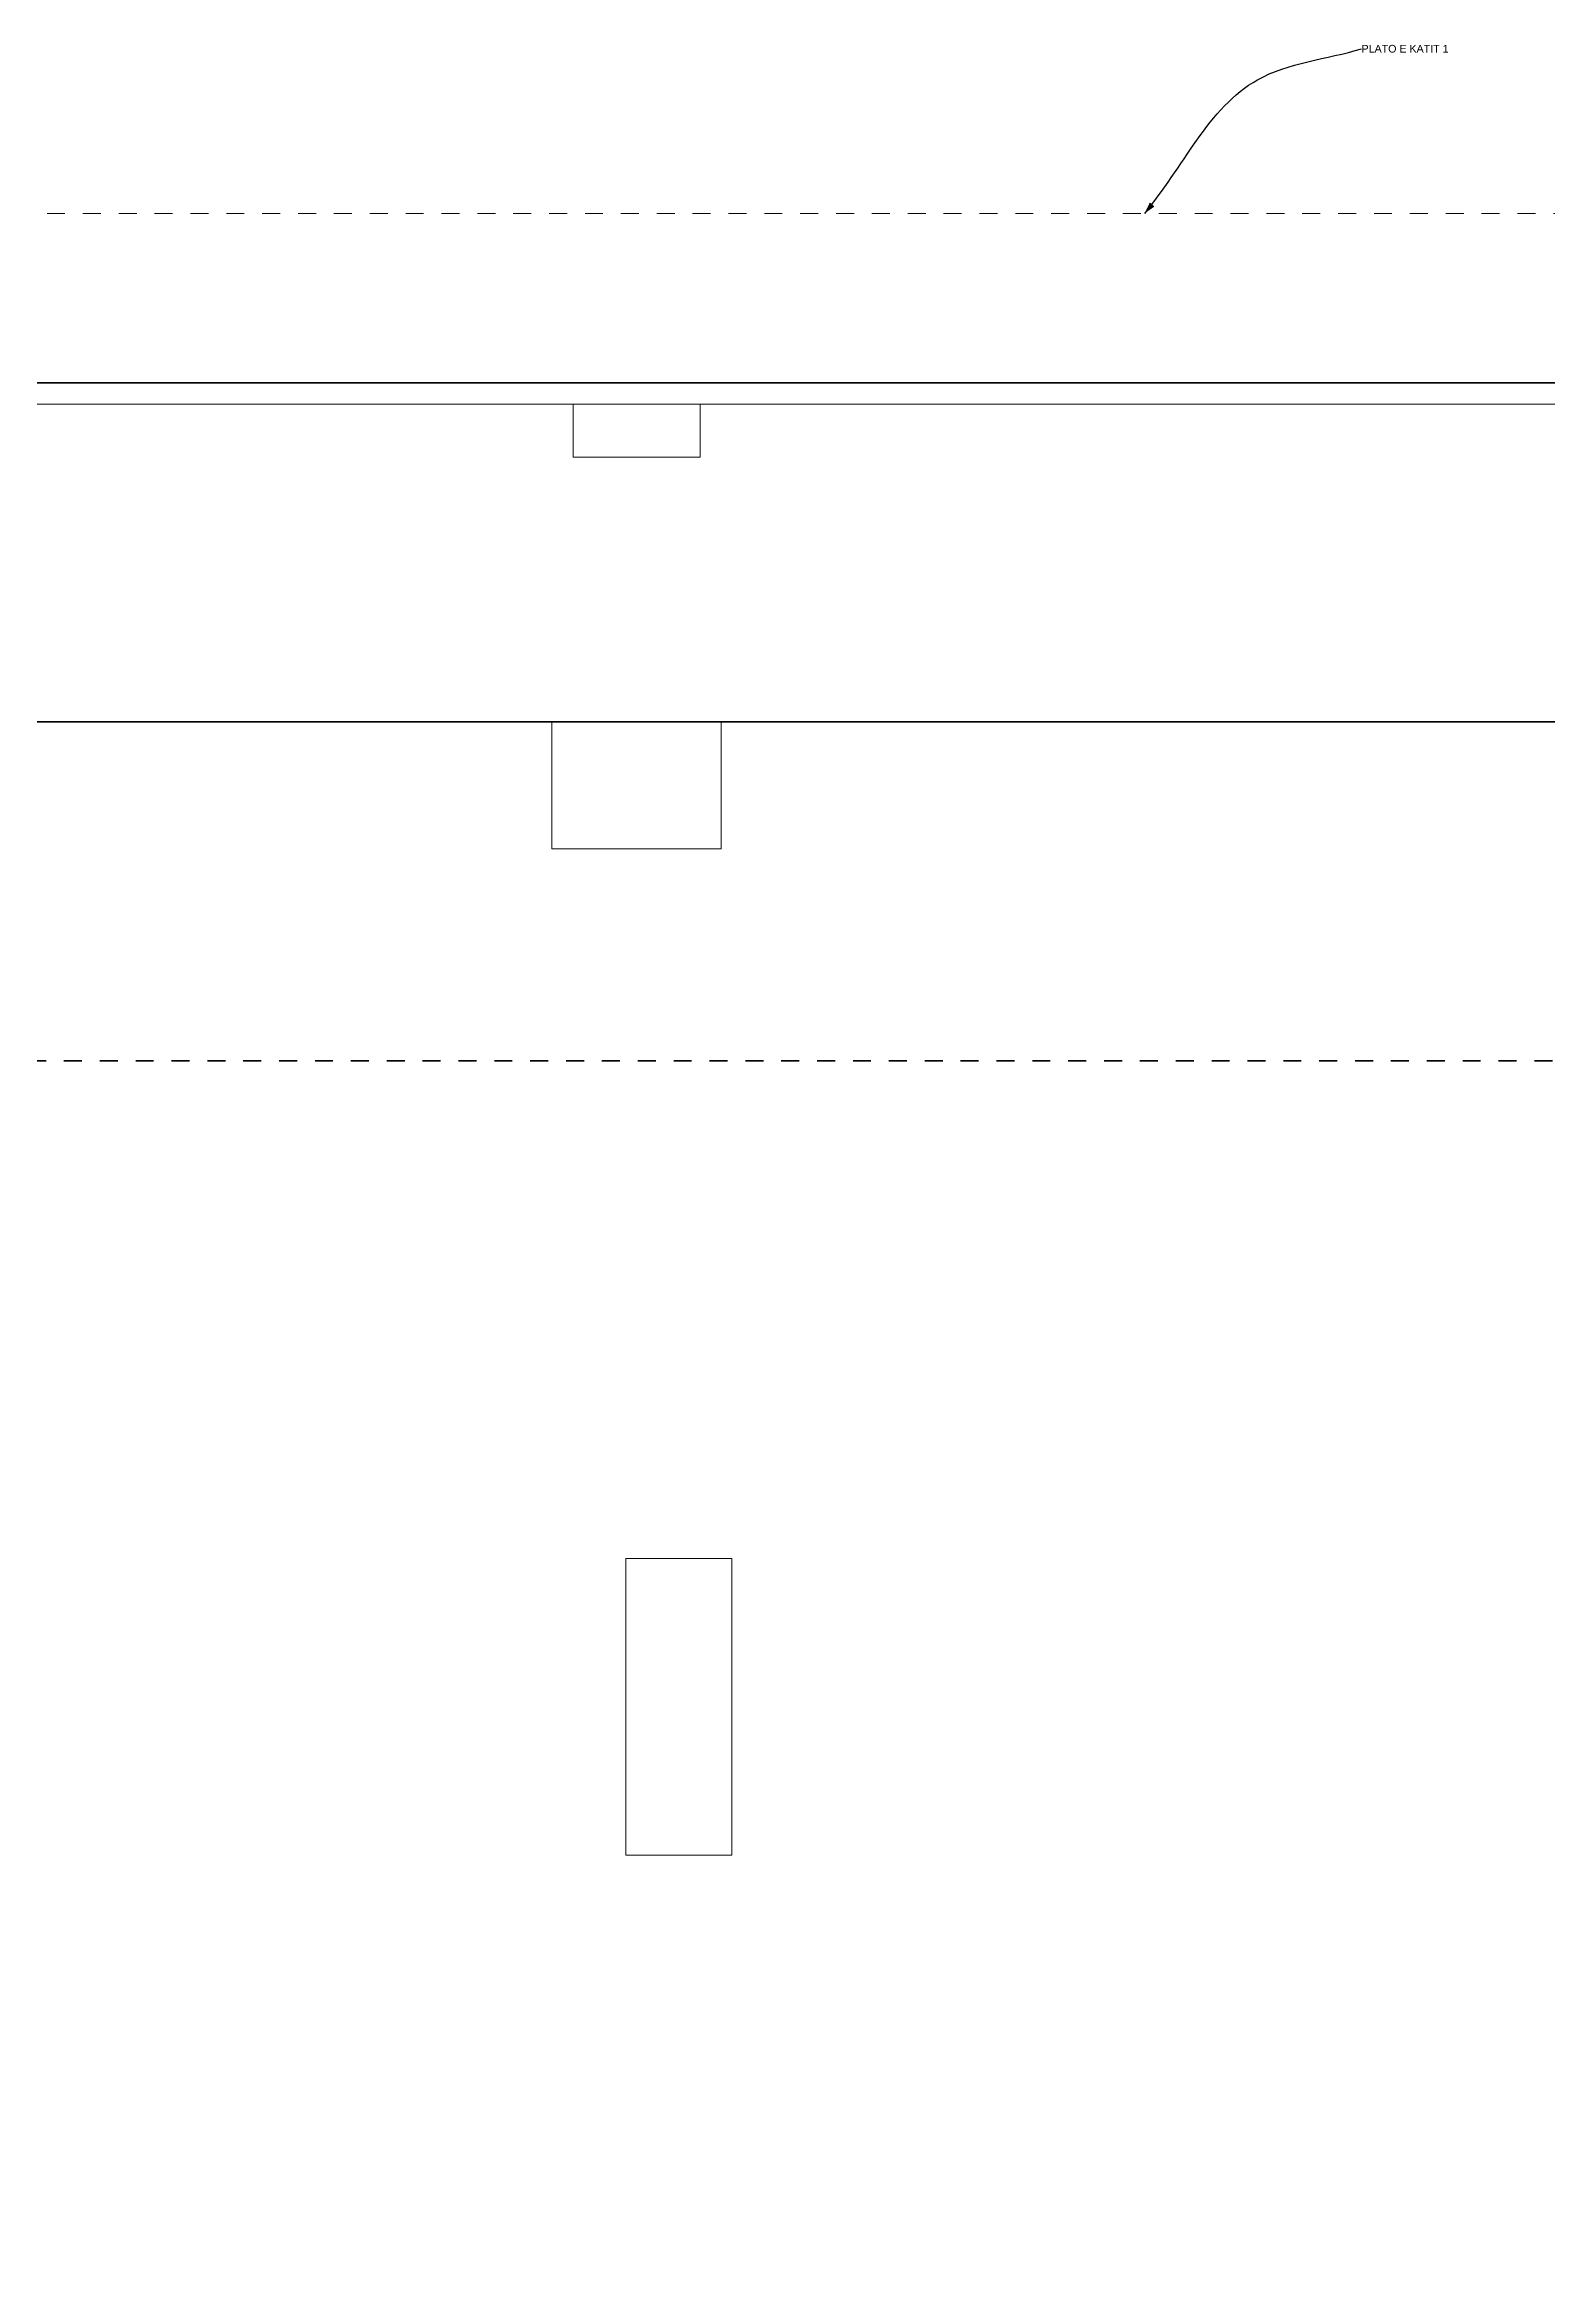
# Model space of a CAD drawing. Header units: millimetres. Extents: x 183280 to 521041, y -188189 to -122473.
# Drawn here: x 211317 to 218411, y -149568 to -139020 of the extents above; entities that cross this region are included whole.
import ezdxf

# ---------------------------------------------------------------- set-up
doc = ezdxf.new("R2010")
doc.units = ezdxf.units.MM
doc.header["$MEASUREMENT"] = 0
doc.linetypes.add('Small Dashed', pattern=[169.333333, 84.666667, -84.666667])
for name, color, linetype, lineweight, true_color in [('A - Bodrum -2 poliline_Pen_No__91', 171, 'Continuous', 13, 0xaaaaff), ('A - Kati 1 polyline_Pen_No__104', 7, 'Continuous', 13, 0x96e196), ('A - Kati 12 polyline_Pen_No__108', 7, 'Continuous', 13, 0xfd8379), ('A - Themeli_Pen_No__25', 7, 'Continuous', 35, 0x40a5ff), ('Annotation - Label_Pen_No__104', 7, 'Continuous', 13, 0x96e196), ('Annotation - Label_Pen_No__85', 7, 'Continuous', 20, 0x80c2ff)]:
    doc.layers.add(name, color=color, linetype=linetype, lineweight=lineweight, true_color=true_color)
for name, color, linetype, lineweight in [('A - Kati karakteristik polyline_Pen_No__38', 30, 'Continuous', 35), ('A - Penthouse polyline_Pen_No__32', 15, 'Continuous', 35), ('A - Perdhesa polyline_Pen_No__6', 5, 'Continuous', 35), ('A - Shtyllat_Pen_No__20', 1, 'Continuous', 0)]:
    doc.layers.add(name, color=color, linetype=linetype, lineweight=lineweight)
doc.layers.add('A - Shtyllat', color=7, linetype='Continuous')
doc.styles.add('GENERATED_STYLE_1', font='arial.ttf')
doc.dimstyles.new('GENERATED_STYLE__1', dxfattribs={"dimtxt": 0.18, "dimasz": 54.72, "dimexe": 0.18, "dimexo": 0.0625, "dimgap": 0, "dimtad": 0, "dimtih": 1, "dimtoh": 1, "dimdec": 4, "dimzin": 0, "dimdsep": 46, "dimcen": 0.09, "dimadec": 0, "dimazin": 0, "dimtfac": 1, "dimtdec": 4, "dimtmove": 0, "dimatfit": 3, "dimldrblk": 'ARROWHEAD_5', "dimfxl": 0, "dimtolj": 1, "dimtzin": 0, "dimarcsym": 0})

# ---------------------------------------------------------------- blocks, each defined once
blk = doc.blocks.new('Column_13', base_point=(214111, -142516))
at = {"layer": 'A - Shtyllat_Pen_No__20', "color": 1, "linetype": 'Continuous', "lineweight": 0, "flags": 128}
blk.add_lwpolyline([(213711, -142216), (213711, -142816), (214511, -142816), (214511, -142216)], close=True, dxfattribs=at)
blk = doc.blocks.new('Column_14', base_point=(214311, -146866))
at = {"layer": 'A - Shtyllat_Pen_No__20', "color": 1, "linetype": 'Continuous', "lineweight": 0, "flags": 128}
blk.add_lwpolyline([(214561, -146166), (214061, -146166), (214061, -147566), (214561, -147566)], close=True, dxfattribs=at)
blk = doc.blocks.new('Column_73', base_point=(214111, -140841))
at = {"layer": 'A - Shtyllat_Pen_No__20', "color": 1, "linetype": 'Continuous', "lineweight": 0, "flags": 128}
blk.add_lwpolyline([(214411, -140716), (213811, -140716), (213811, -140966), (214411, -140966)], close=True, dxfattribs=at)
blk = doc.blocks.new('ARROWHEAD_5')
at = {"linetype": 'Continuous', "lineweight": 0}
blk.add_hatch(color=0, dxfattribs=at).paths.add_polyline_path([(-1, 0.2679), (0, 0), (-1, -0.2679)])
at = {"color": 0, "linetype": 'Continuous', "lineweight": 0}
blk.add_line((0, 0), (-1, 0), dxfattribs=at)

msp = doc.modelspace()

# ---------------------------------------------------------------- linework, layer by layer
at = {"layer": 'A - Bodrum -2 poliline_Pen_No__91', "color": 161, "linetype": 'Continuous', "lineweight": 13, "true_color": 0xaaaaff}
msp.add_lwpolyline([(194811, -160116), (194811, -158266), (191111, -158266), (191111, -153216), (190161, -153216), (190161, -140716), (232061, -140716), (232061, -160116)], close=True, dxfattribs=at)
at = {"layer": 'A - Kati 1 polyline_Pen_No__104', "color": 81, "linetype": 'Small Dashed', "lineweight": 13, "true_color": 0x96e196}
msp.add_lwpolyline([(190161, -142216), (190161, -139816), (230773, -139816), (232061, -140678), (232061, -142216)], dxfattribs=at)
msp.add_lwpolyline([(191111, -157116), (200461, -157116), (200461, -160116), (232061, -160116), (232061, -142216), (190161, -142216), (190161, -153216), (191111, -153216)], close=True, dxfattribs=at)
at = {"layer": 'A - Kati 12 polyline_Pen_No__108', "color": 11, "linetype": 'Small Dashed', "lineweight": 13, "true_color": 0xfd8379}
msp.add_lwpolyline([(191511, -158316), (195311, -158316), (195311, -157116), (200461, -157116), (200461, -160116), (218411, -160116), (218411, -158866), (232061, -158866), (232061, -142216), (190161, -142216), (190161, -153216), (191111, -153216), (191111, -157116), (191511, -157116)], close=True, dxfattribs=at)
at = {"layer": 'A - Kati karakteristik polyline_Pen_No__38', "color": 30, "linetype": 'Small Dashed', "lineweight": 35}
msp.add_lwpolyline([(191111, -157116), (191511, -157116), (191511, -158316), (195311, -158316), (195311, -157116), (200461, -157116), (200461, -160116), (218411, -160116), (218411, -158866), (232061, -158866), (232061, -142216), (190161, -142216), (190161, -153216), (191111, -153216)], close=True, dxfattribs=at)
at = {"layer": 'A - Penthouse polyline_Pen_No__32', "color": 15, "linetype": 'Small Dashed', "lineweight": 35, "flags": 128}
msp.add_lwpolyline([(218411, -160116), (218411, -157066), (227561, -157066), (227561, -150441), (228561, -150441), (228561, -143816), (193461, -143816), (193461, -150416), (195614, -150416), (195614, -156616), (200461, -156616), (200461, -160116)], close=True, dxfattribs=at)
at = {"layer": 'A - Perdhesa polyline_Pen_No__6', "color": 5, "linetype": 'Continuous', "lineweight": 35}
msp.add_lwpolyline([(191111, -157116), (200461, -157116), (200461, -160116), (232061, -160116), (232061, -142216), (190161, -142216), (190161, -153216), (191111, -153216)], close=True, dxfattribs=at)
at = {"layer": 'A - Themeli_Pen_No__25', "color": 161, "linetype": 'Continuous', "lineweight": 35, "true_color": 0x40a5ff}
msp.add_lwpolyline([(189661, -140616), (189661, -153466), (190811, -153466), (190811, -158366), (194711, -158366), (194711, -160116), (232111, -160116), (232111, -140711), (231969, -140616)], close=True, dxfattribs=at)

# ---------------------------------------------------------------- block references
at = {"layer": 'A - Shtyllat', "color": 1, "lineweight": 0}
for name, p in [('Column_73', (214111, -140841)), ('Column_13', (214111, -142516)), ('Column_14', (214311, -146866))]:
    msp.add_blockref(name, p, dxfattribs=at)

# ---------------------------------------------------------------- texts
at = {"layer": 'Annotation - Label_Pen_No__104', "color": 81, "linetype": 'Continuous', "lineweight": 13, "true_color": 0x96e196, "insert": (217534, -139039), "char_height": 36, "attachment_point": 4, "style": 'GENERATED_STYLE_1'}
msp.add_mtext('\\A1;{\\pql;\\fArial|b0|i0|c0|p34;PLATO E KATIT 1}', dxfattribs=at)

# ---------------------------------------------------------------- leaders
at = {"layer": 'Annotation - Label_Pen_No__85', "color": 151, "linetype": 'Continuous', "lineweight": 20, "true_color": 0x80c2ff, "path_type": 1, "annotation_type": 0, "has_hookline": 1, "hookline_direction": 0, "text_width": 397}
msp.add_leader([(216510, -139816), (217043, -139185), (217534, -139039)], dimstyle='GENERATED_STYLE__1', dxfattribs=at)

doc.saveas('drawing.dxf')
